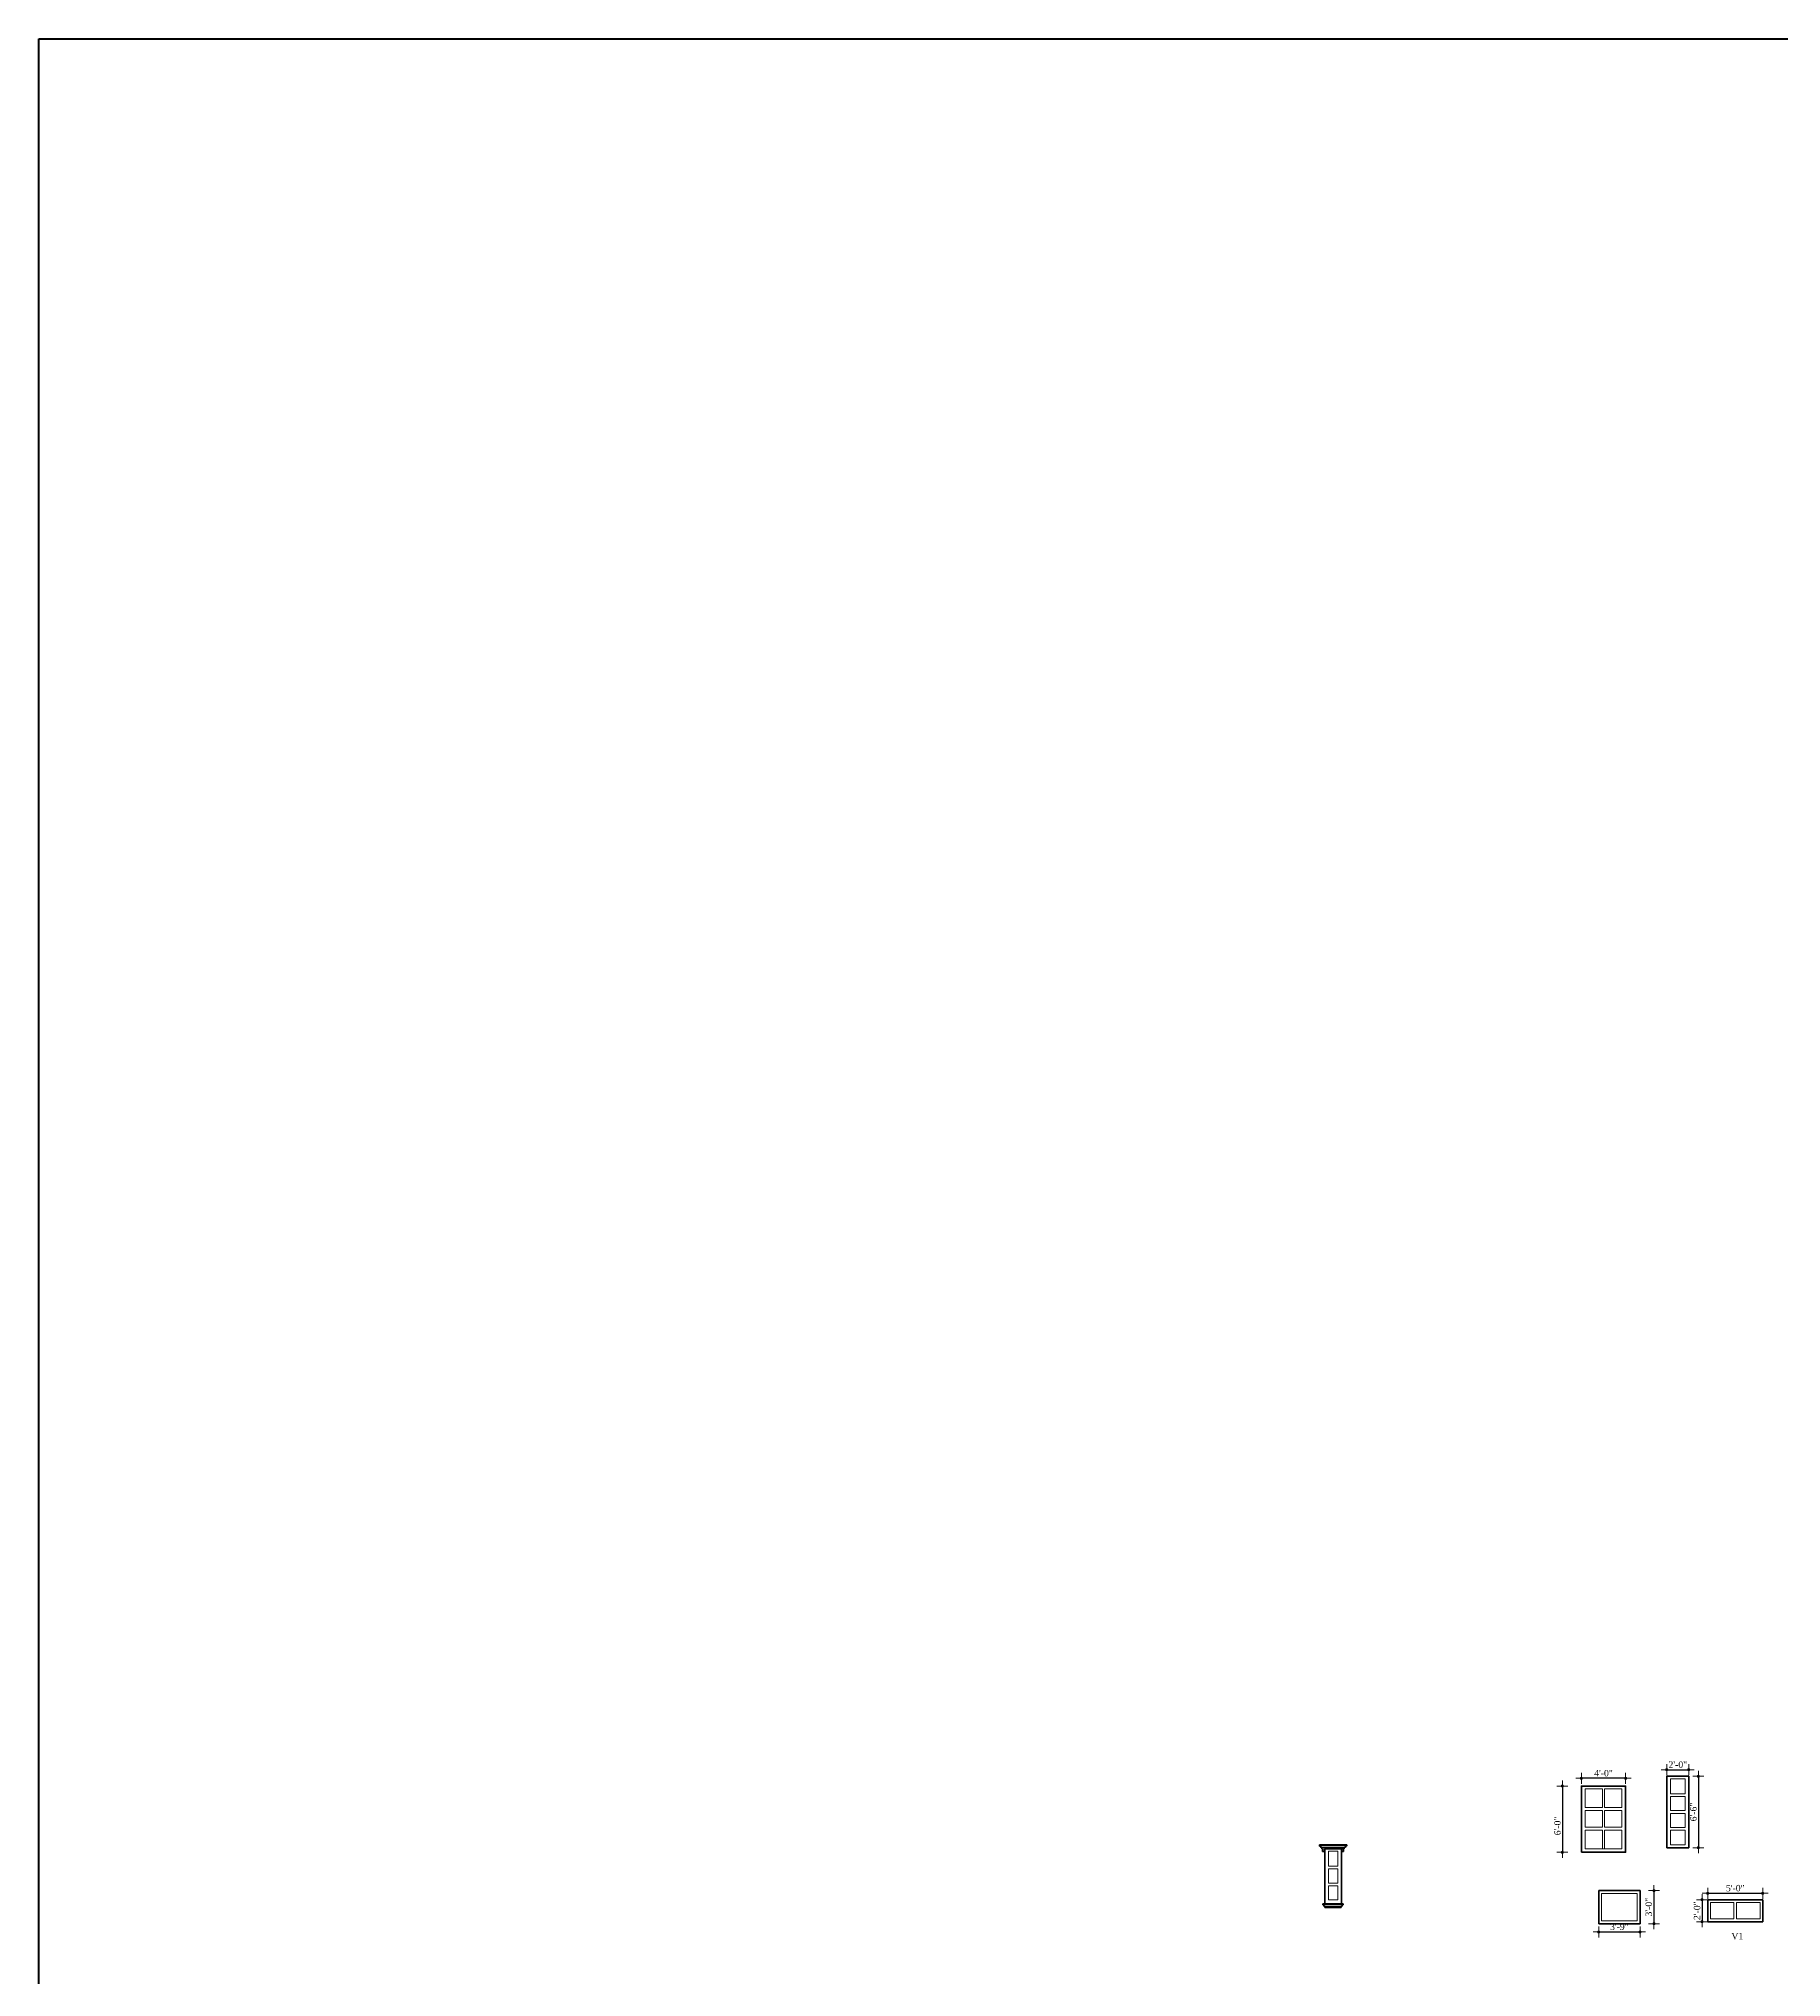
# Model space of a CAD drawing. Header units: inches. Extents: x 244 to 65245, y -2247 to 11745.
# Drawn here: x 59671 to 61570, y 9632 to 11745 of the extents above; entities that cross this region are included whole.
import ezdxf

# ---------------------------------------------------------------- set-up
doc = ezdxf.new("R2010")
doc.units = ezdxf.units.IN
doc.header["$MEASUREMENT"] = 0
for name, color, linetype, lineweight in [('CORNICE', 150, 'Continuous', 9), ('DIMENSION', 115, 'Continuous', 15), ('ELEVATION', 30, 'Continuous', 35), ('hatch', 12, 'Continuous', 9), ('TEXT', 5, 'Continuous', 20), ('WALL', 32, 'Continuous', 50)]:
    doc.layers.add(name, color=color, linetype=linetype, lineweight=lineweight)
doc.styles.add('7 INCH', font='times.ttf', dxfattribs={"height": 7})
doc.dimstyles.new('7 INCH', dxfattribs={"dimscale": 0, "dimtxt": 7, "dimasz": 1, "dimexe": 2, "dimexo": 9, "dimgap": 2, "dimtad": 1, "dimdec": 0, "dimzin": 3, "dimdsep": 46, "dimlunit": 4, "dimtxsty": '7 INCH', "dimblk": 'DIM', "dimcen": 3, "dimdle": 3, "dimse1": 1, "dimse2": 1, "dimclrd": 256, "dimclre": 256, "dimclrt": 7, "dimadec": 1, "dimazin": 2, "dimtfac": 1, "dimtdec": 0, "dimtix": 1, "dimtofl": 0, "dimtmove": 2, "dimatfit": 3, "dimldrblk": 'DIM', "dimfxl": 2, "dimfrac": 2, "dimtolj": 2, "dimtzin": 0, "dimarcsym": 0})

# ---------------------------------------------------------------- blocks, each defined once
blk = doc.blocks.new('DIM')
at = {"layer": 'DIMENSION'}
h = blk.add_hatch(color=256, dxfattribs=at)
h.paths.add_polyline_path([(0, 1.3), (0, 0), (1.3, 0, 0.414214)])
h.paths.add_polyline_path([(1.3, 0), (0, 0), (0, -1.3, 0.414214)])
h.paths.add_polyline_path([(0, 0), (-1.3, 0, 0.414214), (0, -1.3)])
h.paths.add_polyline_path([(0, 1.3, 0.414214), (-1.3, 0), (0, 0)])
for p, q in [((-6, 0), (6, 0)), ((0, 6), (0, -6))]:
    blk.add_line(p, q, dxfattribs=at)
blk.add_circle((0, 0), 1.28, dxfattribs=at)
blk = doc.blocks.new('*D184')
at = {"layer": 'Defpoints', "color": 0, "lineweight": -2, "transparency": 16777216}
for p in [(61370.9, 9690.8), (61415.9, 9690.8), (61415.9, 9681.9)]:
    blk.add_point(p, dxfattribs=at)
at = {"layer": 'DIMENSION', "lineweight": -2, "transparency": 16777216}
blk.add_line((61371.9, 9681.9), (61414.9, 9681.9), dxfattribs=at)
at = {"layer": 'DIMENSION', "lineweight": -2, "transparency": 16777216, "rotation": 180}
blk.add_blockref('DIM', (61370.9, 9681.9), dxfattribs=at)
at = {"layer": 'DIMENSION', "lineweight": -2, "transparency": 16777216}
blk.add_blockref('DIM', (61415.9, 9681.9), dxfattribs=at)
at = {"layer": 'DIMENSION', "color": 7, "transparency": 16777216, "insert": (61393.4, 9687.4), "char_height": 7, "attachment_point": 5, "style": '7 INCH'}
blk.add_mtext('\\A2;3\'-9"', dxfattribs=at)
blk = doc.blocks.new('*D185')
at = {"layer": 'Defpoints', "color": 0, "lineweight": -2, "transparency": 16777216}
for p in [(61415.9, 9726.8), (61415.9, 9690.8), (61431, 9690.8)]:
    blk.add_point(p, dxfattribs=at)
at = {"layer": 'DIMENSION', "lineweight": -2, "transparency": 16777216}
blk.add_line((61431, 9725.8), (61431, 9691.8), dxfattribs=at)
for p, rotation in [((61431, 9726.8), 90), ((61431, 9690.8), 270)]:
    blk.add_blockref('DIM', p, dxfattribs=dict(at, rotation=rotation))
at = {"layer": 'DIMENSION', "color": 7, "transparency": 16777216, "insert": (61425.4, 9708.8), "char_height": 7, "attachment_point": 5, "rotation": 90, "style": '7 INCH'}
blk.add_mtext('\\A2;3\'-0"', dxfattribs=at)
blk = doc.blocks.new('*D192')
at = {"layer": 'Defpoints', "color": 0, "lineweight": -2, "transparency": 16777216}
for p in [(61489.7, 9716.9), (61483.6, 9692.9), (61489.7, 9692.9)]:
    blk.add_point(p, dxfattribs=at)
at = {"layer": 'ELEVATION', "lineweight": -2, "transparency": 16777216}
blk.add_line((61483.6, 9715.9), (61483.6, 9693.9), dxfattribs=at)
for p, rotation in [((61483.6, 9716.9), 90), ((61483.6, 9692.9), 270)]:
    blk.add_blockref('DIM', p, dxfattribs=dict(at, rotation=rotation))
at = {"layer": 'ELEVATION', "color": 7, "transparency": 16777216, "insert": (61478.1, 9704.9), "char_height": 7, "attachment_point": 5, "rotation": 90, "style": '7 INCH'}
blk.add_mtext('\\A2;2\'-0"', dxfattribs=at)
blk = doc.blocks.new('*D193')
at = {"layer": 'Defpoints', "color": 0, "lineweight": -2, "transparency": 16777216}
for p in [(61489.7, 9716.9), (61549.7, 9723.9), (61549.7, 9716.9)]:
    blk.add_point(p, dxfattribs=at)
at = {"layer": 'ELEVATION', "lineweight": -2, "transparency": 16777216}
blk.add_line((61490.7, 9723.9), (61548.7, 9723.9), dxfattribs=at)
at = {"layer": 'ELEVATION', "lineweight": -2, "transparency": 16777216, "rotation": 180}
blk.add_blockref('DIM', (61489.7, 9723.9), dxfattribs=at)
at = {"layer": 'ELEVATION', "lineweight": -2, "transparency": 16777216}
blk.add_blockref('DIM', (61549.7, 9723.9), dxfattribs=at)
at = {"layer": 'ELEVATION', "color": 7, "transparency": 16777216, "insert": (61519.7, 9729.5), "char_height": 7, "attachment_point": 5, "style": '7 INCH'}
blk.add_mtext('\\A2;5\'-0"', dxfattribs=at)
blk = doc.blocks.new('*D59')
at = {"layer": 'Defpoints', "color": 0, "lineweight": -2, "transparency": 16777216}
for p in [(61352.1, 9840.7), (61331.4, 9768.7), (61352.1, 9768.7)]:
    blk.add_point(p, dxfattribs=at)
at = {"layer": 'DIMENSION', "lineweight": -2, "transparency": 16777216}
blk.add_line((61331.4, 9839.7), (61331.4, 9769.7), dxfattribs=at)
for p, rotation in [((61331.4, 9840.7), 90), ((61331.4, 9768.7), 270)]:
    blk.add_blockref('DIM', p, dxfattribs=dict(at, rotation=rotation))
at = {"layer": 'DIMENSION', "color": 7, "transparency": 16777216, "insert": (61325.9, 9797.3), "char_height": 7, "attachment_point": 5, "rotation": 90, "style": '7 INCH'}
blk.add_mtext('\\A2;6\'-0"', dxfattribs=at)
blk = doc.blocks.new('*D60')
at = {"layer": 'Defpoints', "color": 0, "lineweight": -2, "transparency": 16777216}
for p in [(61352.1, 9849.3), (61352.1, 9840.7), (61400.1, 9840.7)]:
    blk.add_point(p, dxfattribs=at)
at = {"layer": 'DIMENSION', "lineweight": -2, "transparency": 16777216}
blk.add_line((61399.1, 9849.3), (61353.1, 9849.3), dxfattribs=at)
at = {"layer": 'DIMENSION', "lineweight": -2, "transparency": 16777216, "rotation": 180}
blk.add_blockref('DIM', (61352.1, 9849.3), dxfattribs=at)
at = {"layer": 'DIMENSION', "lineweight": -2, "transparency": 16777216}
blk.add_blockref('DIM', (61400.1, 9849.3), dxfattribs=at)
at = {"layer": 'DIMENSION', "color": 7, "transparency": 16777216, "insert": (61376.1, 9854.8), "char_height": 7, "attachment_point": 5, "style": '7 INCH'}
blk.add_mtext('\\A2;4\'-0"', dxfattribs=at)
blk = doc.blocks.new('*D67')
at = {"layer": 'Defpoints', "color": 0, "lineweight": -2, "ltscale": 2, "transparency": 16777216}
for p in [(61445.1, 9851.5), (61469.1, 9858.6), (61469.1, 9851.5)]:
    blk.add_point(p, dxfattribs=at)
at = {"layer": 'DIMENSION', "lineweight": -2, "ltscale": 2, "transparency": 16777216}
blk.add_line((61446.1, 9858.6), (61468.1, 9858.6), dxfattribs=at)
at = {"layer": 'DIMENSION', "lineweight": -2, "ltscale": 2, "transparency": 16777216, "rotation": 180}
blk.add_blockref('DIM', (61445.1, 9858.6), dxfattribs=at)
at = {"layer": 'DIMENSION', "lineweight": -2, "ltscale": 2, "transparency": 16777216}
blk.add_blockref('DIM', (61469.1, 9858.6), dxfattribs=at)
at = {"layer": 'DIMENSION', "color": 7, "ltscale": 2, "transparency": 16777216, "insert": (61457.1, 9864.1), "char_height": 7, "attachment_point": 5, "style": '7 INCH'}
blk.add_mtext('\\A2;2\'-0"', dxfattribs=at)
blk = doc.blocks.new('*D68')
at = {"layer": 'Defpoints', "color": 0, "lineweight": -2, "ltscale": 2, "transparency": 16777216}
for p in [(61469.1, 9851.5), (61469.1, 9773.5), (61479.6, 9773.5)]:
    blk.add_point(p, dxfattribs=at)
at = {"layer": 'DIMENSION', "lineweight": -2, "ltscale": 2, "transparency": 16777216}
blk.add_line((61479.6, 9850.5), (61479.6, 9774.5), dxfattribs=at)
for p, rotation in [((61479.6, 9851.5), 90), ((61479.6, 9773.5), 270)]:
    blk.add_blockref('DIM', p, dxfattribs=dict(at, rotation=rotation))
at = {"layer": 'DIMENSION', "color": 7, "ltscale": 2, "transparency": 16777216, "insert": (61474.1, 9812.5), "char_height": 7, "attachment_point": 5, "rotation": 90, "style": '7 INCH'}
blk.add_mtext('\\A2;6\'-6"', dxfattribs=at)

msp = doc.modelspace()

# ---------------------------------------------------------------- linework, layer by layer
at = {"layer": 'CORNICE'}
for p, q in [((61096.2, 9775.8), (61066.4, 9775.8)), ((61094, 9773.8), (61068.7, 9773.8)), ((61093.5, 9773.3), (61069.2, 9773.3)), ((61072.4, 9772), (61069.9, 9772)), ((61072.4, 9770), (61069.9, 9770)), ((61090.2, 9772), (61092.7, 9772)), ((61090.2, 9770), (61092.7, 9770)), ((61092.5, 9711.5), (61070.1, 9711.5)), ((61090.2, 9709.5), (61072.4, 9709.5))]:
    msp.add_line(p, q, dxfattribs=at)
at = {"layer": 'ELEVATION', "linetype": 'Continuous'}
for p, q in [((61096.2, 9776.8), (61066.4, 9776.8)), ((61066.4, 9775.8), (61066.4, 9776.8)), ((61066.4, 9775.8), (61066.4, 9776.8)), ((61068.7, 9773.8), (61068.7, 9773.3)), ((61069.2, 9773.3), (61068.7, 9773.3)), ((61069.2, 9773.3), (61069.2, 9772.5)), ((61069.9, 9772.5), (61069.2, 9772.5)), ((61069.9, 9772.5), (61069.9, 9769.5)), ((61072.4, 9769.5), (61069.9, 9769.5)), ((61072.4, 9772.5), (61092.7, 9772.5)), ((61090.2, 9769.5), (61092.7, 9769.5)), ((61092.7, 9772.5), (61093.5, 9772.5)), ((61092.7, 9772.5), (61092.7, 9769.5)), ((61093.5, 9773.3), (61094, 9773.3)), ((61093.5, 9773.3), (61093.5, 9772.5)), ((61094, 9773.8), (61094, 9773.3)), ((61096.2, 9775.8), (61096.2, 9776.8)), ((61096.2, 9775.8), (61096.2, 9776.8)), ((61415.9, 9726.8), (61370.9, 9726.8)), ((61370.9, 9726.8), (61370.9, 9690.8)), ((61415.9, 9690.8), (61415.9, 9726.8)), ((61092.5, 9712.5), (61070.1, 9712.5)), ((61070.1, 9711.5), (61070.1, 9712.5)), ((61072.4, 9709.5), (61072.4, 9708.5)), ((61090.2, 9708.5), (61072.4, 9708.5)), ((61090.2, 9709.5), (61090.2, 9708.5)), ((61092.5, 9711.5), (61092.5, 9712.5)), ((61370.9, 9690.8), (61415.9, 9690.8))]:
    msp.add_line(p, q, dxfattribs=at)
at = {"layer": 'ELEVATION'}
for p, q in [((61489.7, 9716.9), (61549.7, 9716.9)), ((61489.7, 9692.9), (61489.7, 9716.9)), ((61549.7, 9716.9), (61549.7, 9692.9)), ((61549.7, 9692.9), (61489.7, 9692.9))]:
    msp.add_line(p, q, dxfattribs=at)
for points in [[(61445.1, 9773.5), (61469.1, 9773.5), (61469.1, 9851.5), (61445.1, 9851.5)], [(61352.1, 9768.7), (61400.1, 9768.7), (61400.1, 9840.7), (61352.1, 9840.7)], [(61072.4, 9712.5), (61090.4, 9712.5), (61090.4, 9772.5), (61072.4, 9772.5)]]:
    msp.add_lwpolyline(points, close=True, dxfattribs=at)
at = {"layer": 'ELEVATION', "linetype": 'Continuous'}
for centre, start, end in [((61066.1, 9774.6), 11.637, 78.363), ((61068.7, 9775.1), 191.637, 270), ((61094, 9775.1), 270, 348.363), ((61096.5, 9774.6), 101.637, 168.363), ((61069.9, 9710.3), 11.637, 78.363), ((61072.4, 9710.8), 191.637, 270), ((61090.2, 9710.8), 270, 348.363), ((61092.7, 9710.3), 101.637, 168.363)]:
    msp.add_arc(centre, 1.29, start, end, dxfattribs=at)
at = {"layer": 'hatch', "linetype": 'Continuous'}
for p, q in [((61465.2, 9848.8), (61465.2, 9832.4)), ((61375.2, 9837.9), (61375.2, 9817.3)), ((61377.2, 9837.9), (61377.2, 9817.3)), ((61396.2, 9837.9), (61396.2, 9817.3)), ((61465.2, 9832.4), (61449.2, 9832.4)), ((61465.2, 9829.4), (61449.2, 9829.4)), ((61465.2, 9829.4), (61465.2, 9814)), ((61375.2, 9817.3), (61356.2, 9817.3)), ((61375.2, 9814.3), (61356.2, 9814.3)), ((61375.2, 9814.3), (61375.2, 9795.8)), ((61396.2, 9817.3), (61377.2, 9817.3)), ((61396.2, 9814.3), (61377.2, 9814.3)), ((61377.2, 9814.3), (61377.2, 9795.8)), ((61396.2, 9814.3), (61396.2, 9795.8)), ((61465.2, 9814), (61449.2, 9814)), ((61465.2, 9811), (61449.2, 9811)), ((61465.2, 9811), (61465.2, 9795.7)), ((61375.2, 9795.8), (61356.2, 9795.8)), ((61375.2, 9792.8), (61356.2, 9792.8)), ((61375.2, 9792.8), (61375.2, 9772.3)), ((61396.2, 9795.8), (61377.2, 9795.8)), ((61396.2, 9792.8), (61377.2, 9792.8)), ((61377.2, 9792.8), (61377.2, 9772.3)), ((61396.2, 9792.8), (61396.2, 9772.3)), ((61465.2, 9795.7), (61449.2, 9795.7)), ((61465.2, 9792.7), (61449.2, 9792.7)), ((61465.2, 9792.7), (61465.2, 9776.8)), ((61086.5, 9769.8), (61086.5, 9753.4)), ((61396.2, 9772.3), (61356.2, 9772.3)), ((61086.5, 9753.4), (61076.5, 9753.4)), ((61086.5, 9750.4), (61076.5, 9750.4)), ((61086.5, 9750.4), (61086.5, 9735)), ((61086.5, 9735), (61076.5, 9735)), ((61086.5, 9732), (61076.5, 9732)), ((61086.5, 9732), (61086.5, 9716.7)), ((61412.9, 9723.8), (61373.9, 9723.8)), ((61373.9, 9723.8), (61373.9, 9693.8)), ((61412.9, 9693.8), (61412.9, 9723.8)), ((61086.5, 9716.7), (61076.5, 9716.7)), ((61492.7, 9713.9), (61518.2, 9713.9)), ((61492.7, 9695.9), (61492.7, 9713.9)), ((61518.2, 9695.9), (61492.7, 9695.9)), ((61518.2, 9713.9), (61518.2, 9695.9)), ((61521.2, 9713.9), (61546.7, 9713.9)), ((61521.2, 9713.9), (61521.2, 9695.9)), ((61546.7, 9695.9), (61521.2, 9695.9)), ((61546.7, 9713.9), (61546.7, 9695.9)), ((61373.9, 9693.8), (61412.9, 9693.8))]:
    msp.add_line(p, q, dxfattribs=at)
for points in [[(61465.2, 9848.8), (61449.2, 9848.8), (61449.2, 9832.4)], [(61375.2, 9837.9), (61356.2, 9837.9), (61356.2, 9817.3)], [(61396.2, 9837.9), (61377.2, 9837.9)], [(61449.2, 9829.4), (61449.2, 9814)], [(61356.2, 9814.3), (61356.2, 9795.8)], [(61449.2, 9811), (61449.2, 9795.7)], [(61356.2, 9792.8), (61356.2, 9772.3)], [(61449.2, 9792.7), (61449.2, 9776.8), (61465.2, 9776.8)], [(61086.5, 9769.8), (61076.5, 9769.8), (61076.5, 9753.4)], [(61076.5, 9750.4), (61076.5, 9735)], [(61076.5, 9732), (61076.5, 9716.7)]]:
    msp.add_lwpolyline(points, dxfattribs=at)
at = {"layer": 'WALL'}
msp.add_lwpolyline([(59670.7, 11744.8), (65245.2, 11744.8), (65245.2, 7637.4), (59670.7, 7637.4)], close=True, dxfattribs=at)

# ---------------------------------------------------------------- texts
at = {"layer": 'TEXT', "style": '7 INCH'}
msp.add_text('V1', height=7, dxfattribs=at).set_placement((61515.5, 9673.7))

# ---------------------------------------------------------------- dimensions: what is measured, and where the dimension line sits
at = {"layer": 'DIMENSION', "ltscale": 2}
dim = msp.add_linear_dim(base=(61469.1, 9858.6), p1=(61445.1, 9851.5), p2=(61469.1, 9851.5), dimstyle='7 INCH', override={"dimscale": 1}, dxfattribs=at)
dim.commit()
dim.dimension.update_dxf_attribs({"geometry": '*D67', "text_midpoint": (61457.1, 9864.1)})
at = {"layer": 'DIMENSION'}
dim = msp.add_linear_dim(base=(61331.4, 9768.7), p1=(61352.1, 9840.7), p2=(61352.1, 9768.7), angle=90, dimstyle='7 INCH', override={"dimscale": 1}, dxfattribs=at)
dim.commit()
dim.dimension.update_dxf_attribs({"geometry": '*D59', "text_midpoint": (61325.9, 9797.3), "dimtype": 160})
for base, p1, p2, picture, middle in [((61352.1, 9849.3), (61400.1, 9840.7), (61352.1, 9840.7), '*D60', (61376.1, 9854.8)), ((61415.9, 9681.9), (61370.9, 9690.8), (61415.9, 9690.8), '*D184', (61393.4, 9687.4))]:
    dim = msp.add_linear_dim(base=base, p1=p1, p2=p2, dimstyle='7 INCH', override={"dimscale": 1}, dxfattribs=at)
    dim.commit()
    dim.dimension.update_dxf_attribs({"geometry": picture, "text_midpoint": middle})
at = {"layer": 'DIMENSION', "ltscale": 2}
dim = msp.add_linear_dim(base=(61479.6, 9773.5), p1=(61469.1, 9851.5), p2=(61469.1, 9773.5), angle=90, dimstyle='7 INCH', override={"dimscale": 1}, dxfattribs=at)
dim.commit()
dim.dimension.update_dxf_attribs({"geometry": '*D68', "text_midpoint": (61474.1, 9812.5)})
at = {"layer": 'DIMENSION'}
dim = msp.add_linear_dim(base=(61431, 9690.8), p1=(61415.9, 9726.8), p2=(61415.9, 9690.8), angle=90, dimstyle='7 INCH', override={"dimscale": 1}, dxfattribs=at)
dim.commit()
dim.dimension.update_dxf_attribs({"geometry": '*D185', "text_midpoint": (61425.4, 9708.8)})
at = {"layer": 'ELEVATION'}
dim = msp.add_linear_dim(base=(61483.6, 9692.9), p1=(61489.7, 9716.9), p2=(61489.7, 9692.9), angle=90, dimstyle='7 INCH', override={"dimscale": 1}, dxfattribs=at)
dim.commit()
dim.dimension.update_dxf_attribs({"geometry": '*D192', "text_midpoint": (61478.1, 9704.9)})
dim = msp.add_linear_dim(base=(61549.7, 9723.9), p1=(61489.7, 9716.9), p2=(61549.7, 9716.9), dimstyle='7 INCH', override={"dimscale": 1}, dxfattribs=at)
dim.commit()
dim.dimension.update_dxf_attribs({"geometry": '*D193', "text_midpoint": (61519.7, 9729.5)})

doc.saveas('drawing.dxf')
